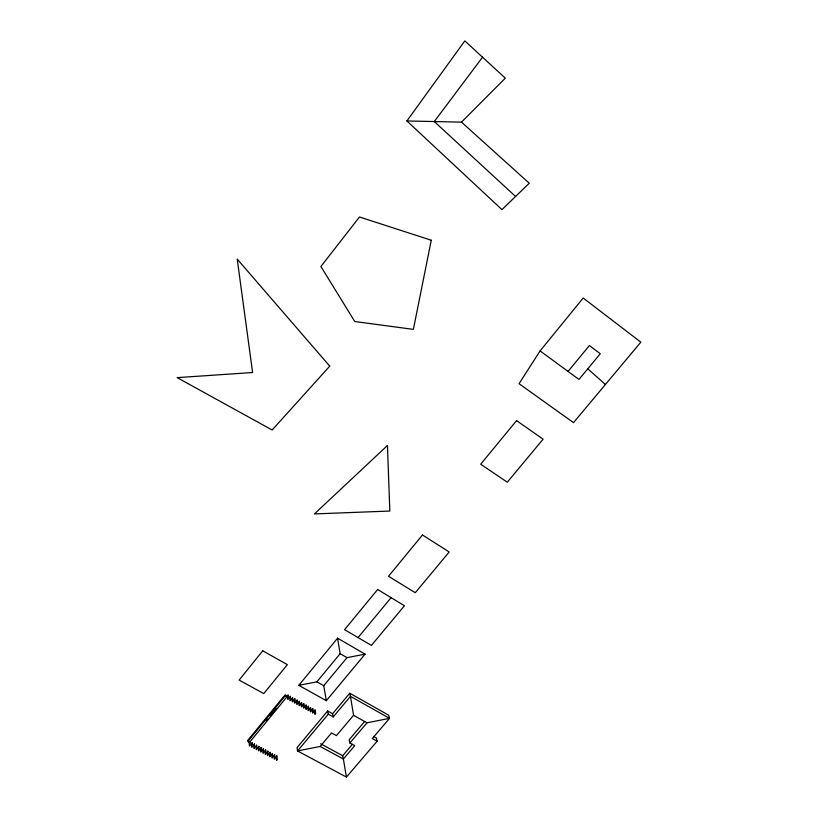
<?xml version="1.0" encoding="UTF-8"?>
<svg xmlns="http://www.w3.org/2000/svg" width="818" height="818" viewBox="0 0 818 818"><rect width="100%" height="100%" fill="white"/><g stroke="black" fill="none" stroke-linecap="round" stroke-linejoin="round"><path stroke-width="1.23" d="M540.095 350.922L519.062 383.693L573.51 422.63L640.842 342.149L583.183 298.028L540.095 350.922L578.97 379.419L600.289 353.724L589.389 345.564L568.06 371.413M406.894 120.962L464.818 40.9L505.319 78.17L461.495 122.138L406.894 120.962L501.955 209.633L529.256 183.232L461.495 122.138M482.528 57.199L434.286 121.555L515.565 196.463M266.136 720.995L267.731 719.053M270.124 716.149L276.494 708.388M298.805 685.341L337.589 638.183L365.084 654.155L326.331 700.678L298.805 685.341L316.873 681.834L340.135 653.684L337.589 638.183M358.059 637.58L391.106 597.651M326.331 700.678L323.754 685.699L347.006 657.641L365.084 654.155M332.599 713.725L349.756 693.235L350.472 696.343L333.243 716.905L332.599 713.725L327.65 710.985L297.016 747.662L297.527 750.944L346.443 777.1L377.139 741.18L376.331 737.959L373.458 736.364M327.65 710.985L328.284 714.165L297.527 750.944L320.145 746.456L331.525 732.928L336.443 735.627L353.56 715.321L350.472 696.343L389.532 718.357L372.333 738.521L377.139 741.18M364.593 721.537L349.184 739.738L349.889 742.979L354.746 745.638L343.376 759.012L346.443 777.1M349.889 742.979L366.996 722.805L389.532 718.357L388.662 715.198L349.756 693.235M320.145 746.456L343.376 759.012L342.701 755.73L352.405 744.298M249.398 741.364L247.67 740.443L285.124 694.83L286.852 695.781M320.656 743.797L342.701 755.73M328.284 714.165L333.243 716.905M353.56 715.321L366.996 722.805M316.873 681.834L323.754 685.699M340.135 653.684L347.006 657.641M587.764 368.826L605.412 384.491M431.26 240.236L413.376 329.378L354.756 321.525L320.891 266.494L359.491 216.985L431.26 240.236M262.742 650.801L239.132 680.075L263.764 693.582L287.363 664.645L262.742 650.801M285.267 695.801L247.772 741.466L249.5 742.386L287.006 696.762L285.267 695.801M249.838 741.589L249.101 742.488L249.459 746.088L250.206 745.178L249.838 741.589M288.048 695.095L287.292 696.026L287.824 699.462L288.58 698.531L288.048 695.095M377.65 589.481L344.582 629.676L371.423 645.402L404.44 605.739L377.65 589.481M422.477 534.982L388.519 576.271L415.288 592.702L449.194 551.986L422.477 534.982M516.567 420.605L480.687 464.225L507.293 482.201L543.101 439.194L516.567 420.605M252.108 742.795L251.371 743.695L251.739 747.294L252.486 746.384L252.108 742.795M290.318 696.353L289.562 697.273L290.093 700.719L290.86 699.789L290.318 696.353M254.378 743.991L253.631 744.891L254.02 748.49L254.756 747.591L254.378 743.991M292.578 697.601L291.821 698.521L292.374 701.967L293.13 701.046L292.578 697.601M256.637 745.188L255.901 746.088L256.29 749.687L257.036 748.787L256.637 745.188M294.848 698.848L294.081 699.768L294.644 703.214L295.4 702.294L294.848 698.848M258.897 746.384L258.161 747.284L258.56 750.883L259.306 749.983L258.897 746.384M297.098 700.096L296.341 701.016L296.914 704.462L297.67 703.541L297.098 700.096M261.157 747.58L260.421 748.48L260.83 752.079L261.566 751.18L261.157 747.58M299.357 701.343L298.601 702.263L299.173 705.709L299.94 704.789L299.357 701.343M263.416 748.777L262.67 749.666L263.089 753.276L263.836 752.376L263.416 748.777M301.607 702.58L300.85 703.5L301.433 706.957L302.2 706.036L301.607 702.58M265.666 749.963L264.92 750.863L265.349 754.472L266.095 753.572L265.666 749.963M303.856 703.828L303.1 704.738L303.693 708.194L304.449 707.284L303.856 703.828M267.905 751.159L267.169 752.049L267.609 755.658L268.345 754.769L267.905 751.159M306.096 705.065L305.339 705.975L305.942 709.441L306.709 708.521L306.096 705.065M270.155 752.345L269.419 753.235L269.858 756.844L270.605 755.955L270.155 752.345M308.345 706.302L307.588 707.212L308.192 710.678L308.959 709.758L308.345 706.302M272.394 753.531L271.658 754.421L272.108 758.03L272.854 757.141L272.394 753.531M310.574 707.539L309.817 708.449L310.441 711.916L311.198 710.995L310.574 707.539M274.633 754.717L273.887 755.607L274.357 759.216L275.093 758.327L274.633 754.717M312.813 708.766L312.057 709.676L312.68 713.153L313.447 712.233L312.813 708.766M276.862 755.893L276.126 756.783L276.596 760.403L277.343 759.513L276.862 755.893M315.042 710.004L314.286 710.914L314.92 714.38L315.687 713.47L315.042 710.004M329.746 366.147L272.159 430.002L177.158 377.63L252.609 372.527L237.21 259.101L329.746 366.147M387.446 445.483L314.439 513.919L389.828 511.046L387.446 445.483"/></g></svg>
